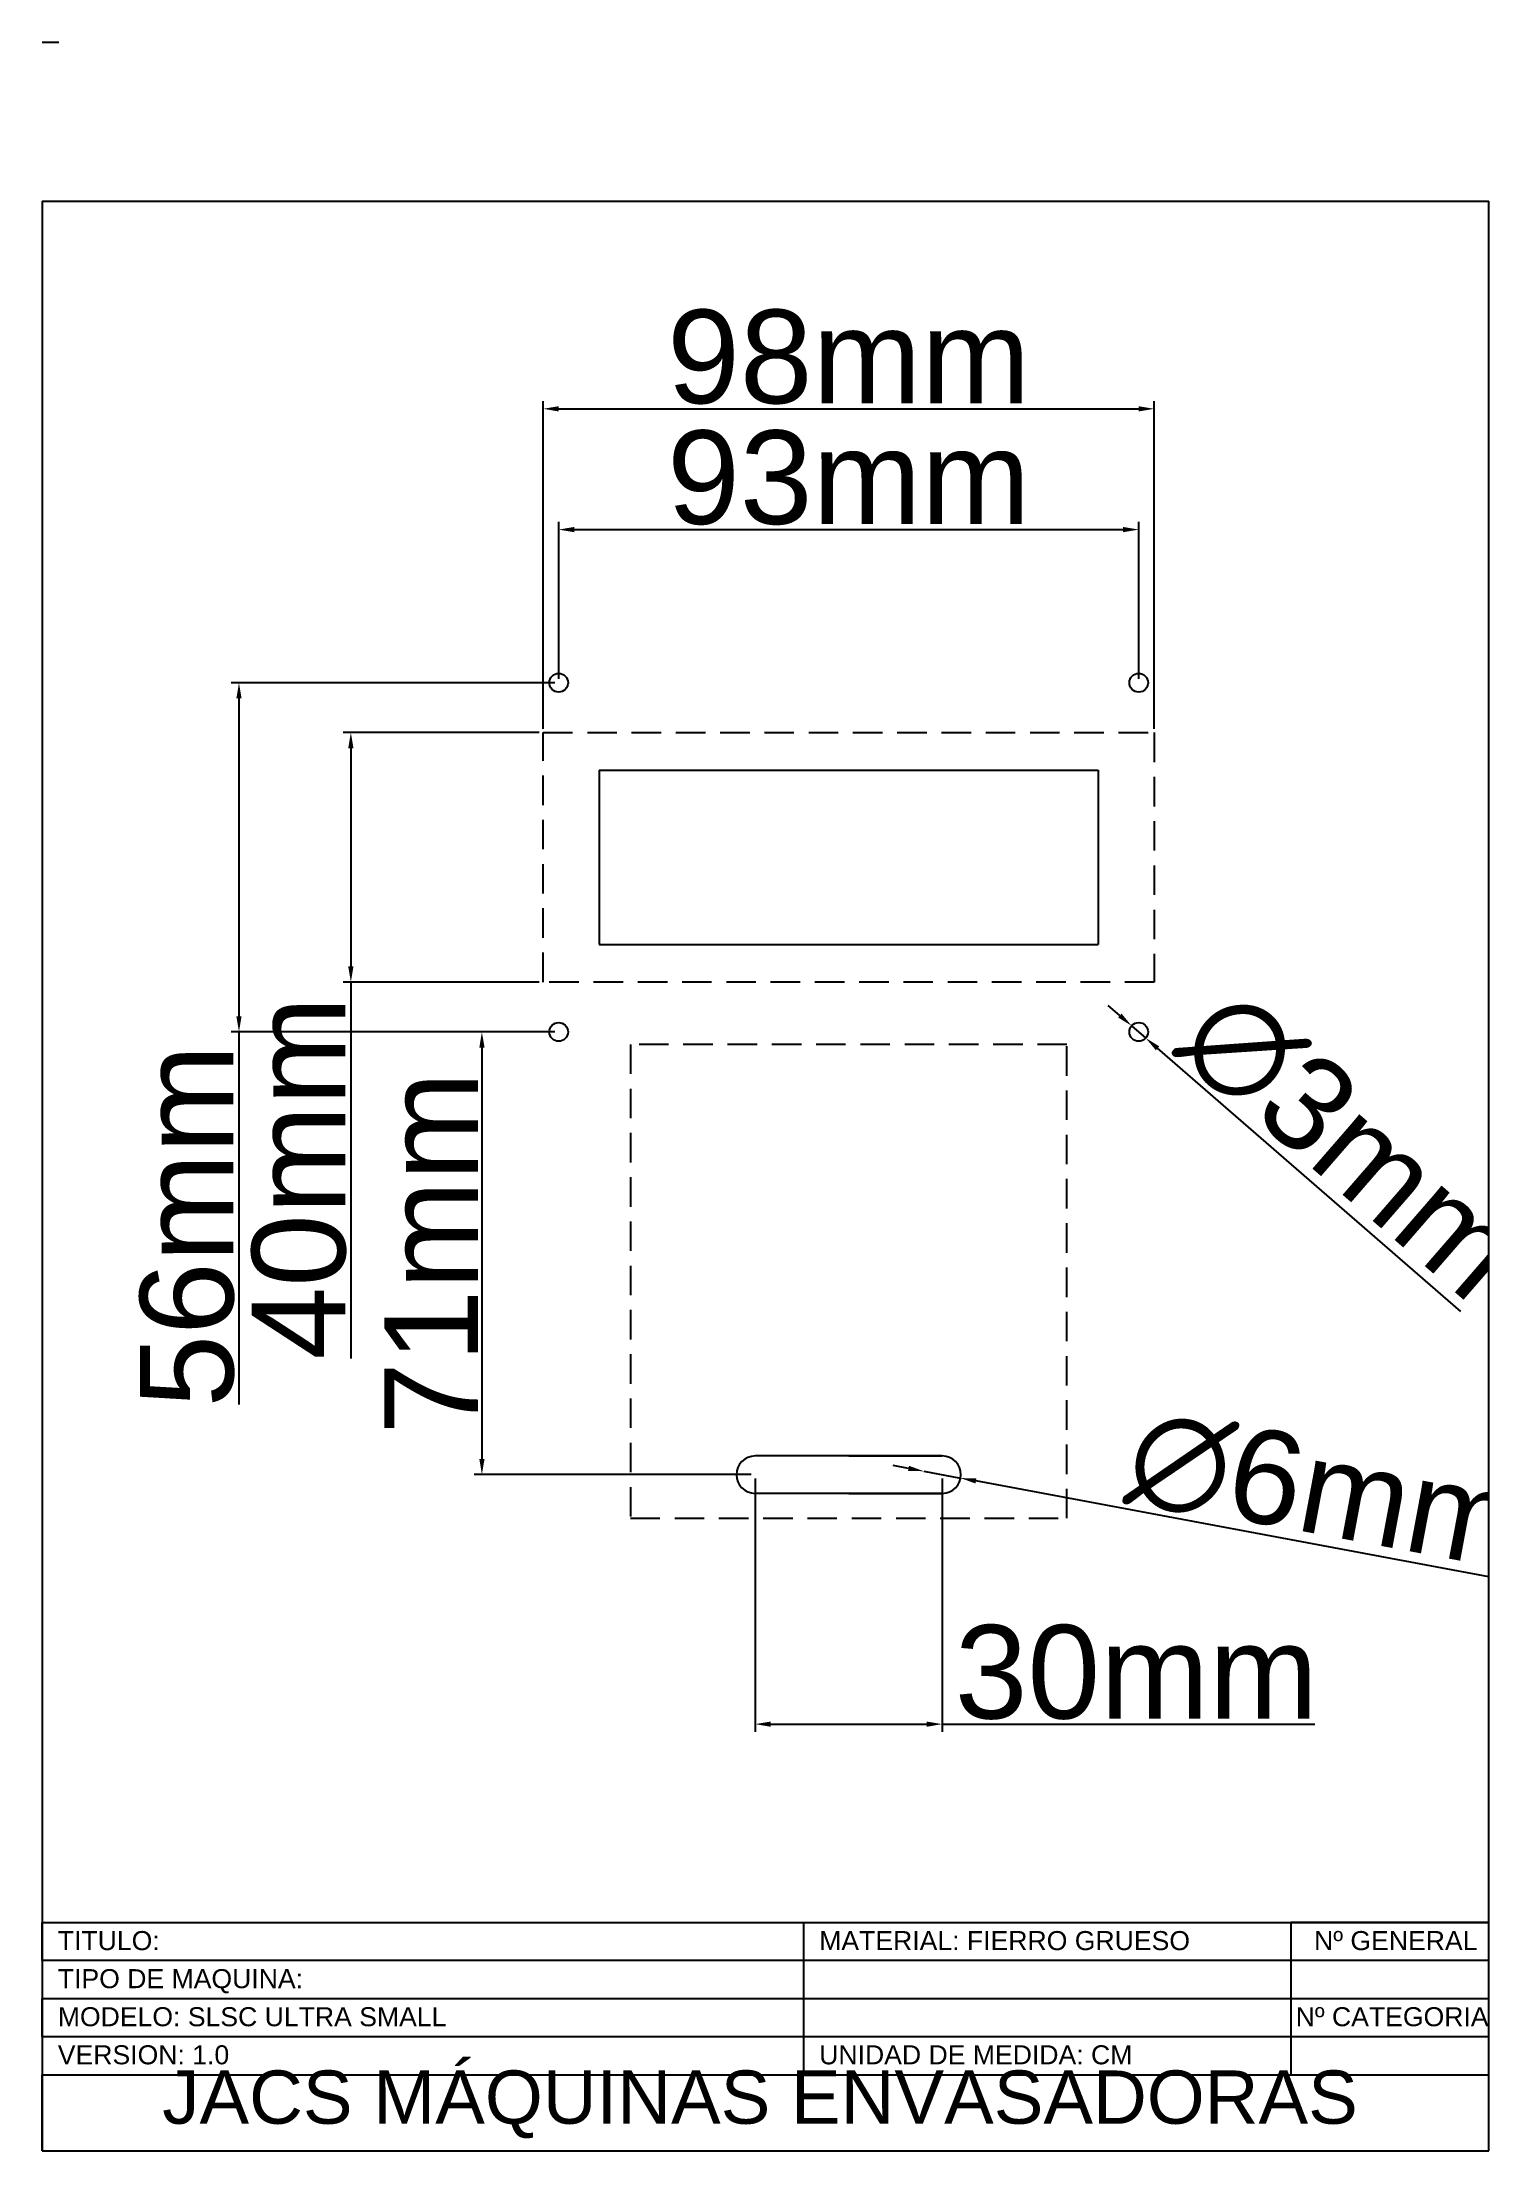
# Paper-space layout 'Layout1' of a CAD drawing. Header units: centimetres, sheet in millimetres. Extents: x 3 to 193, y 0 to 277.
# The model-space entities are those that its viewports show. They can reach past a viewport. Long polylines and large blocks are cut down to what shows.
import ezdxf

# ---------------------------------------------------------------- set-up
doc = ezdxf.new("R2010")
doc.units = ezdxf.units.CM
doc.header["$LTSCALE"] = 0.5
doc.linetypes.add('DASHED2', pattern=[9.525, 6.35, -3.175])
doc.styles.get("Standard").update_dxf_attribs({"font": 'arial.ttf'})
doc.dimstyles.new('ISO-25', dxfattribs={"dimtxt": 15, "dimasz": 2.5, "dimexe": 1.25, "dimexo": 0.625, "dimtad": 1, "dimtxsty": 'Standard', "dimcen": 2.5, "dimclrd": 1, "dimclre": 1, "dimadec": 0, "dimazin": 0, "dimtfac": 1, "dimtmove": 0, "dimatfit": 3, "dimfxl": 1, "dimarcsym": 0})

# ---------------------------------------------------------------- blocks, each defined once
blk = doc.blocks.new('*D426')
at = {"color": 1, "lineweight": -2, "transparency": 16777216}
for p, q in [((378.32, 61185.11), (379.49, 61187.32)), ((377.15, 61182.9), (375.75, 61180.24)), ((341.97, 61116.34), (374.58, 61178.03)), ((9186.16, 50382.94), (9186.16, 50435.5)), ((9188.66, 50434.25), (9281.66, 50434.25)), ((9284.16, 50382.94), (9284.16, 50435.5))]:
    blk.add_line(p, q, dxfattribs=at)
at = {"color": 1, "transparency": 16777216}
for points in [[(377.95, 61185.3), (378.69, 61184.91), (377.15, 61182.9)], [(374.21, 61178.23), (374.95, 61177.84), (375.75, 61180.24)], [(9188.66, 50434.66), (9188.66, 50433.83), (9186.16, 50434.25)], [(9281.66, 50434.66), (9281.66, 50433.83), (9284.16, 50434.25)]]:
    blk.add_solid(points, dxfattribs=at)
at = {"layer": 'Defpoints', "color": 0, "transparency": 16777216}
for p in [(377.15, 61182.9), (375.75, 61180.24), (9284.16, 50434.25), (9186.16, 50382.32), (9284.16, 50382.32)]:
    blk.add_point(p, dxfattribs=at)
at = {"color": 0, "transparency": 16777216, "insert": (348.74, 61147.78), "char_height": 15, "attachment_point": 5, "rotation": 62.1415}
blk.add_mtext('∅3mm', dxfattribs=at)
at = {"color": 0, "transparency": 16777216, "insert": (9235.16, 50442.53), "char_height": 15, "attachment_point": 5}
blk.add_mtext('98mm', dxfattribs=at)
blk = doc.blocks.new('*D427')
at = {"color": 1, "lineweight": -2, "transparency": 16777216}
for p, q in [((370.1, 61197.69), (370.1, 61251.95)), ((419.6, 61216.19), (419.6, 61251.95)), ((372.6, 61250.7), (417.1, 61250.7)), ((419.6, 61250.7), (497.43, 61250.7)), ((9188.66, 50390.94), (9188.66, 50416.13)), ((9191.16, 50414.88), (9279.16, 50414.88)), ((9281.66, 50390.94), (9281.66, 50416.13))]:
    blk.add_line(p, q, dxfattribs=at)
at = {"color": 1, "transparency": 16777216}
for points in [[(372.6, 61251.11), (372.6, 61250.28), (370.1, 61250.7)], [(417.1, 61251.11), (417.1, 61250.28), (419.6, 61250.7)], [(9191.16, 50415.3), (9191.16, 50414.46), (9188.66, 50414.88)], [(9279.16, 50415.3), (9279.16, 50414.46), (9281.66, 50414.88)]]:
    blk.add_solid(points, dxfattribs=at)
at = {"layer": 'Defpoints', "color": 0, "transparency": 16777216}
for p in [(419.6, 61250.7), (419.6, 61215.57), (370.1, 61197.07), (9281.66, 50414.88), (9188.66, 50390.32), (9281.66, 50390.32)]:
    blk.add_point(p, dxfattribs=at)
at = {"color": 0, "transparency": 16777216, "char_height": 15, "attachment_point": 5}
for s, insert in [('49,5mm', (459.76, 61260.34)), ('93mm', (9235.16, 50423.17))]:
    blk.add_mtext(s, dxfattribs=dict(at, insert=insert))
blk = doc.blocks.new('*D428')
at = {"color": 1, "lineweight": -2, "transparency": 16777216}
for p, q in [((357.6, 61197.69), (357.6, 61279.39)), ((419.6, 61216.19), (419.6, 61279.39)), ((360.1, 61278.14), (417.1, 61278.14)), ((9185.54, 50382.32), (9154.09, 50382.32)), ((9155.34, 50379.82), (9155.34, 50344.82)), ((9185.54, 50342.32), (9154.09, 50342.32)), ((9155.34, 50342.32), (9155.34, 50281.97))]:
    blk.add_line(p, q, dxfattribs=at)
at = {"color": 1, "transparency": 16777216}
for points in [[(360.1, 61278.56), (360.1, 61277.72), (357.6, 61278.14)], [(417.1, 61278.56), (417.1, 61277.72), (419.6, 61278.14)], [(9154.92, 50379.82), (9155.76, 50379.82), (9155.34, 50382.32)], [(9154.92, 50344.82), (9155.76, 50344.82), (9155.34, 50342.32)]]:
    blk.add_solid(points, dxfattribs=at)
at = {"layer": 'Defpoints', "color": 0, "transparency": 16777216}
for p in [(419.6, 61278.14), (419.6, 61215.57), (357.6, 61197.07), (9186.16, 50382.32), (9155.34, 50342.32), (9186.16, 50342.32)]:
    blk.add_point(p, dxfattribs=at)
at = {"color": 0, "transparency": 16777216, "insert": (388.6, 61286.42), "char_height": 15, "attachment_point": 5}
blk.add_mtext('62mm', dxfattribs=at)
at = {"color": 0, "transparency": 16777216, "insert": (9147.06, 50310.89), "char_height": 15, "attachment_point": 5, "rotation": 90}
blk.add_mtext('40mm', dxfattribs=at)
blk = doc.blocks.new('*D429')
at = {"color": 1, "lineweight": -2, "transparency": 16777216}
for p, q in [((385.1, 61197.69), (385.1, 61229.47)), ((387.6, 61228.22), (417.1, 61228.22)), ((419.6, 61216.19), (419.6, 61229.47)), ((419.6, 61228.22), (496.82, 61228.22)), ((9188.04, 50334.32), (9175.1, 50334.32)), ((9176.35, 50331.82), (9176.35, 50265.82)), ((9219.54, 50263.32), (9175.1, 50263.32))]:
    blk.add_line(p, q, dxfattribs=at)
at = {"color": 1, "transparency": 16777216}
for points in [[(387.6, 61228.63), (387.6, 61227.8), (385.1, 61228.22)], [(417.1, 61228.63), (417.1, 61227.8), (419.6, 61228.22)], [(9175.94, 50331.82), (9176.77, 50331.82), (9176.35, 50334.32)], [(9175.94, 50265.82), (9176.77, 50265.82), (9176.35, 50263.32)]]:
    blk.add_solid(points, dxfattribs=at)
at = {"layer": 'Defpoints', "color": 0, "transparency": 16777216}
for p in [(419.6, 61228.22), (419.6, 61215.57), (385.1, 61197.07), (9188.66, 50334.32), (9176.35, 50263.32), (9220.16, 50263.32)]:
    blk.add_point(p, dxfattribs=at)
at = {"color": 0, "transparency": 16777216, "insert": (459.46, 61237.85), "char_height": 15, "attachment_point": 5}
blk.add_mtext('34,5mm', dxfattribs=at)
at = {"color": 0, "transparency": 16777216, "insert": (9168.2, 50298.82), "char_height": 15, "attachment_point": 5, "rotation": 90}
blk.add_mtext('71mm', dxfattribs=at)
blk = doc.blocks.new('*D430')
at = {"color": 1, "lineweight": -2, "transparency": 16777216}
for p, q in [((376.58, 61085.41), (376.58, 61131.05)), ((419.58, 61088.41), (419.58, 61131.05)), ((379.08, 61129.8), (417.08, 61129.8)), ((419.58, 61129.8), (479.94, 61129.8)), ((9220.16, 50262.69), (9220.16, 50222.06)), ((9250.16, 50262.69), (9250.16, 50222.06)), ((9222.66, 50223.31), (9247.66, 50223.31)), ((9250.16, 50223.31), (9309.9, 50223.31))]:
    blk.add_line(p, q, dxfattribs=at)
at = {"color": 1, "transparency": 16777216}
for points in [[(379.08, 61130.22), (379.08, 61129.39), (376.58, 61129.8)], [(417.08, 61130.22), (417.08, 61129.39), (419.58, 61129.8)], [(9222.66, 50223.73), (9222.66, 50222.89), (9220.16, 50223.31)], [(9247.66, 50223.73), (9247.66, 50222.89), (9250.16, 50223.31)]]:
    blk.add_solid(points, dxfattribs=at)
at = {"layer": 'Defpoints', "color": 0, "transparency": 16777216}
for p in [(419.58, 61129.8), (419.58, 61087.79), (376.58, 61084.79), (9220.16, 50263.32), (9250.16, 50263.32), (9250.16, 50223.31)]:
    blk.add_point(p, dxfattribs=at)
at = {"color": 0, "transparency": 16777216, "char_height": 15, "attachment_point": 5}
for s, insert in [('43mm', (451.01, 61138.09)), ('30mm', (9281.28, 50231.6))]:
    blk.add_mtext(s, dxfattribs=dict(at, insert=insert))
blk = doc.blocks.new('*D431')
at = {"color": 1, "lineweight": -2, "transparency": 16777216}
for p, q in [((391.58, 61085.41), (391.58, 61109.36)), ((394.08, 61108.11), (417.08, 61108.11)), ((419.58, 61088.41), (419.58, 61109.36)), ((419.58, 61108.11), (479.59, 61108.11)), ((9188.04, 50390.32), (9136.15, 50390.32)), ((9137.4, 50387.82), (9137.4, 50336.82)), ((9188.04, 50334.32), (9136.15, 50334.32)), ((9137.4, 50334.32), (9137.4, 50274.57))]:
    blk.add_line(p, q, dxfattribs=at)
at = {"color": 1, "transparency": 16777216}
for points in [[(394.08, 61108.53), (394.08, 61107.69), (391.58, 61108.11)], [(417.08, 61108.53), (417.08, 61107.69), (419.58, 61108.11)], [(9136.98, 50387.82), (9137.81, 50387.82), (9137.4, 50390.32)], [(9136.98, 50336.82), (9137.81, 50336.82), (9137.4, 50334.32)]]:
    blk.add_solid(points, dxfattribs=at)
at = {"layer": 'Defpoints', "color": 0, "transparency": 16777216}
for p in [(419.58, 61108.11), (419.58, 61087.79), (391.58, 61084.79), (9188.66, 50390.32), (9137.4, 50334.32), (9188.66, 50334.32)]:
    blk.add_point(p, dxfattribs=at)
at = {"color": 0, "transparency": 16777216, "insert": (450.84, 61116.39), "char_height": 15, "attachment_point": 5}
blk.add_mtext('28mm', dxfattribs=at)
at = {"color": 0, "transparency": 16777216, "insert": (9129.11, 50303.19), "char_height": 15, "attachment_point": 5, "rotation": 90}
blk.add_mtext('56mm', dxfattribs=at)
blk = doc.blocks.new('*D432')
at = {"color": 1, "lineweight": -2, "transparency": 16777216}
for p, q in [((392.21, 61084.79), (434.22, 61084.79)), ((432.97, 61082.29), (432.97, 61056.29)), ((392.21, 61053.79), (434.22, 61053.79)), ((432.97, 61053.79), (432.97, 60994.05)), ((9278.64, 50336.94), (9276.75, 50338.58)), ((9280.53, 50335.3), (9282.79, 50333.34)), ((9333.33, 50289.48), (9284.68, 50331.7))]:
    blk.add_line(p, q, dxfattribs=at)
at = {"color": 1, "transparency": 16777216}
for points in [[(432.56, 61082.29), (433.39, 61082.29), (432.97, 61084.79)], [(432.56, 61056.29), (433.39, 61056.29), (432.97, 61053.79)], [(9278.91, 50337.25), (9278.37, 50336.63), (9280.53, 50335.3)], [(9284.96, 50332.01), (9284.41, 50331.38), (9282.79, 50333.34)]]:
    blk.add_solid(points, dxfattribs=at)
at = {"layer": 'Defpoints', "color": 0, "transparency": 16777216}
for p in [(391.58, 61084.79), (391.58, 61053.79), (432.97, 61053.79), (9280.53, 50335.3), (9282.79, 50333.34)]:
    blk.add_point(p, dxfattribs=at)
at = {"color": 0, "transparency": 16777216, "char_height": 15, "attachment_point": 5}
for s, insert, rotation in [('31mm', (424.68, 61022.67), 90), ('∅3mm', (9315.66, 50316.34), 319.0473)]:
    blk.add_mtext(s, dxfattribs=dict(at, insert=insert, rotation=rotation))
blk = doc.blocks.new('*D433')
at = {"color": 1, "lineweight": -2, "transparency": 16777216}
for p, q in [((420.21, 61087.79), (458.7, 61087.79)), ((457.45, 61085.29), (457.45, 61053.29)), ((420.21, 61050.79), (458.7, 61050.79)), ((457.45, 61050.79), (457.45, 60991.05)), ((9244.76, 50264.33), (9242.3, 50264.79)), ((9247.21, 50263.87), (9253.11, 50262.77)), ((9340.1, 50246.51), (9255.57, 50262.31))]:
    blk.add_line(p, q, dxfattribs=at)
at = {"color": 1, "transparency": 16777216}
for points in [[(457.03, 61085.29), (457.87, 61085.29), (457.45, 61087.79)], [(457.03, 61053.29), (457.87, 61053.29), (457.45, 61050.79)], [(9244.83, 50264.74), (9244.68, 50263.92), (9247.21, 50263.87)], [(9255.64, 50262.72), (9255.49, 50261.9), (9253.11, 50262.77)]]:
    blk.add_solid(points, dxfattribs=at)
at = {"layer": 'Defpoints', "color": 0, "transparency": 16777216}
for p in [(419.58, 61087.79), (419.58, 61050.79), (457.45, 61050.79), (9247.21, 50263.87), (9253.11, 50262.77)]:
    blk.add_point(p, dxfattribs=at)
at = {"color": 0, "transparency": 16777216, "char_height": 15, "attachment_point": 5}
for s, insert, rotation in [('37mm', (449.16, 61019.67), 90), ('∅6mm', (9311.27, 50260.75), 349.4136)]:
    blk.add_mtext(s, dxfattribs=dict(at, insert=insert, rotation=rotation))

msp = doc.modelspace()

# ---------------------------------------------------------------- linework, layer by layer
at = {"linetype": 'DASHED2'}
for p, q in [((9186.162, 50382.318), (9284.162, 50382.318)), ((9186.162, 50342.318), (9186.162, 50382.318)), ((9284.162, 50382.318), (9284.162, 50342.318)), ((9284.162, 50342.318), (9186.162, 50342.318)), ((9200.162, 50332.318), (9200.162, 50256.318)), ((9270.162, 50332.318), (9200.162, 50332.318)), ((9270.162, 50256.318), (9270.162, 50332.318)), ((9200.162, 50256.318), (9270.162, 50256.318))]:
    msp.add_line(p, q, dxfattribs=at)
for p, q in [((9195.162, 50376.318), (9275.162, 50376.318)), ((9195.162, 50376.318), (9195.162, 50348.318)), ((9275.162, 50376.318), (9275.162, 50348.318)), ((9195.162, 50348.318), (9275.162, 50348.318)), ((9235.162, 50266.318), (9220.162, 50266.318)), ((9235.162, 50266.318), (9250.162, 50266.318)), ((9250.162, 50266.318), (9235.162, 50266.318)), ((9235.162, 50260.318), (9220.162, 50260.318)), ((9235.162, 50260.318), (9250.162, 50260.318)), ((9250.162, 50260.318), (9235.162, 50260.318))]:
    msp.add_line(p, q)
for centre in [(9188.662, 50390.318), (9281.662, 50390.318), (9188.662, 50334.318), (9281.662, 50334.318)]:
    msp.add_circle(centre, 1.5)
for centre, start, end in [((9220.162, 50263.318), 90, 270), ((9250.162, 50263.318), 270, 90)]:
    msp.add_arc(centre, 3, start, end)

# ---------------------------------------------------------------- dimensions: what is measured, and where the dimension line sits
for base, p1, p2, picture, middle in [((419.6, 61278.139), (357.6, 61197.07), (419.6, 61215.57), '*D428', (388.6, 61286.423)), ((419.6, 61250.698), (370.1, 61197.07), (419.6, 61215.57), '*D427', (459.765, 61260.337)), ((419.6, 61228.216), (385.1, 61197.07), (419.6, 61215.57), '*D429', (459.458, 61237.855)), ((419.584, 61129.805), (376.584, 61084.787), (419.584, 61087.787), '*D430', (451.011, 61138.093)), ((9250.162, 50223.31), (9220.162, 50263.318), (9250.162, 50263.318), '*D430', (9281.281, 50231.599)), ((419.584, 61108.11), (391.584, 61084.787), (419.584, 61087.787), '*D431', (450.837, 61116.394))]:
    dim = msp.add_linear_dim(base=base, p1=p1, p2=p2, dimstyle='ISO-25', override={"dimpost": 'mm'})
    dim.commit()
    dim.dimension.update_dxf_attribs({"geometry": picture, "text_midpoint": middle})
for base, p1, p2, picture, middle in [((9155.341, 50342.318), (9186.162, 50382.318), (9186.162, 50342.318), '*D428', (9147.057, 50310.892)), ((9176.353, 50263.318), (9188.662, 50334.318), (9220.162, 50263.318), '*D429', (9168.197, 50298.818)), ((9137.398, 50334.318), (9188.662, 50390.318), (9188.662, 50334.318), '*D431', (9129.114, 50303.194)), ((457.449, 61050.787), (419.584, 61087.787), (419.584, 61050.787), '*D433', (449.161, 61019.668)), ((432.972, 61053.787), (391.584, 61084.787), (391.584, 61053.787), '*D432', (424.683, 61022.668))]:
    dim = msp.add_linear_dim(base=base, p1=p1, p2=p2, angle=90, dimstyle='ISO-25', override={"dimpost": 'mm'})
    dim.commit()
    dim.dimension.update_dxf_attribs({"geometry": picture, "text_midpoint": middle})
for base, p1, p2, picture, middle in [((9281.662, 50414.882), (9188.662, 50390.318), (9281.662, 50390.318), '*D427', (9235.162, 50414.882)), ((9284.162, 50434.247), (9186.162, 50382.318), (9284.162, 50382.318), '*D426', (9235.162, 50434.247))]:
    dim = msp.add_linear_dim(base=base, p1=p1, p2=p2, dimstyle='ISO-25', override={"dimpost": 'mm'})
    dim.commit()
    dim.dimension.update_dxf_attribs({"geometry": picture, "text_midpoint": middle, "dimtype": 160})
for p1, p2, picture, middle in [((377.151, 61182.896), (375.749, 61180.244), '*D426', (356.439, 61143.709)), ((9247.213, 50263.869), (9253.111, 50262.767), '*D433', (9309.669, 50252.196))]:
    dim = msp.add_diameter_dim_2p(p1=p1, p2=p2, dimstyle='ISO-25', override={"dimpost": 'mm'})
    dim.commit()
    dim.dimension.update_dxf_attribs({"geometry": picture, "text_midpoint": middle, "dimtype": 163})
dim = msp.add_diameter_dim_2p(p1=(9280.529, 50335.301), p2=(9282.795, 50333.335), dimstyle='ISO-25', override={"dimpost": 'mm'})
dim.commit()
dim.dimension.update_dxf_attribs({"geometry": '*D432', "text_midpoint": (9315.656, 50316.34)})

psp = doc.layouts.get("Layout1")

# ---------------------------------------------------------------- linework, layer by layer
for p, q in [((3.11, 276.94), (5.31, 276.94)), ((3.11, 256.06), (3.11, -0.06)), ((3.11, 256.06), (193.11, 256.06)), ((193.11, -0.06), (193.11, 256.06)), ((3.11, 24.94), (3.11, 29.94)), ((3.11, 29.94), (193.11, 29.94)), ((3.11, 29.94), (103.11, 29.94)), ((103.11, 29.94), (103.11, 9.94)), ((193.11, 29.94), (167.11, 29.94)), ((167.11, 29.94), (167.11, 9.94)), ((193.11, 29.94), (168.11, 29.94)), ((193.11, 24.94), (3.11, 24.94)), ((193.11, 19.94), (193.11, 24.94)), ((3.11, 14.94), (3.11, 19.94)), ((3.11, 19.94), (193.11, 19.94)), ((193.11, 14.94), (3.11, 14.94)), ((193.11, 9.94), (193.11, 14.94)), ((3.11, -0.06), (3.11, 9.94)), ((3.11, 9.94), (193.11, 9.94)), ((3.11, -0.06), (193.11, -0.06))]:
    psp.add_line(p, q)

# ---------------------------------------------------------------- texts
at = {"attachment_point": 1}
for s, width, insert, char_height in [('TITULO: ', 100, (5.16, 28.81), 2.5), ('MATERIAL: FIERRO GRUESO', 100, (105.16, 28.81), 2.5), ('Nº GENERAL', 100, (170.16, 28.81), 2.5), ('TIPO DE MAQUINA: ', 100, (5.16, 23.81), 2.5), ('MODELO: SLSC ULTRA SMALL', 100, (5.16, 18.81), 2.5), ('Nº CATEGORIA', 100, (167.74, 18.81), 2.5), ('VERSION: 1.0', 100, (5.16, 13.81), 2.5), ('    JACS MÁQUINAS ENVASADORAS', 186.3441, (8.01, 10.5), 7), ('UNIDAD DE MEDIDA: CM', 100, (105.16, 13.81), 2.5)]:
    psp.add_mtext_dynamic_manual_height_columns(s, width=width, gutter_width=12.5, heights=[0], dxfattribs=dict(at, insert=insert, char_height=char_height))

# ---------------------------------------------------------------- viewports
at = {"layer": '0', "view_target_point": (-247.019, -525.705)}
psp.add_viewport(center=(98.11, 143), size=(190, 226.121), view_center_point=(9468.845, 50855.232), view_height=276.0502, dxfattribs=at)

doc.saveas('drawing.dxf')
